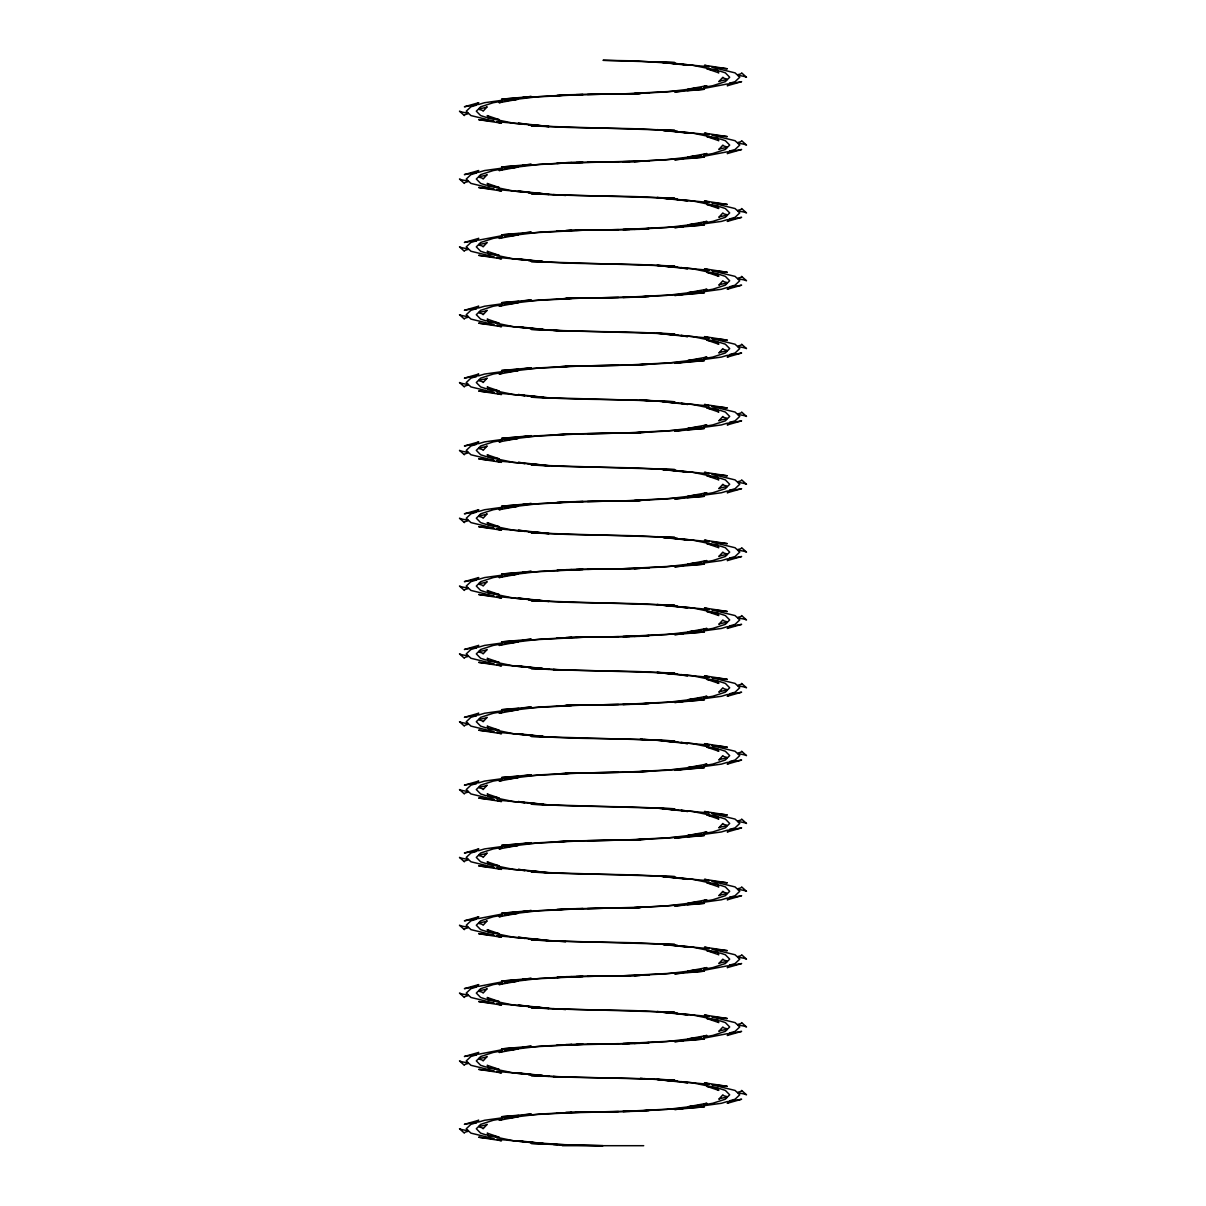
<?xml version="1.0" encoding="UTF-8"?>
<svg xmlns="http://www.w3.org/2000/svg" width="1206" height="1206" viewBox="0 0 1206 1206"><rect width="100%" height="100%" fill="white"/><g stroke="black" fill="none" stroke-linecap="round" stroke-linejoin="round"><path stroke-width="1.5" d="M570.694 1044.592L571.93 1044.532L539.655 1046.22L504.605 1050.456A23.472 2.065 -4 0 0 518.158 1048.934L499.118 1052.446A20.819 1.869 -3.9 0 0 502.103 1050.893L493.284 1052.431L480.636 1056.531L478.752 1058.446A20.773 2.879 -1.2 0 0 487.164 1056.531L483.109 1060.918A23.411 3.256 -0.9 0 0 478.194 1059.019L476.325 1060.918L480.636 1065.305L486.169 1067.099A23.14 2.804 2.8 0 0 487.209 1065.32L499.194 1069.405A23.713 2.834 3 0 0 487.797 1067.627L513.424 1072.903L524.912 1074.079A27.029 1.432 3.9 0 0 518.233 1072.918L543.062 1075.601A24.12 1.221 4 0 0 528.168 1074.425C577.885 1079.928 628.115 1075.797 677.832 1081.3A24.12 1.221 4 0 1 662.938 1080.124L687.767 1082.807A27.029 1.432 3.9 0 1 681.089 1081.646L692.576 1082.822L718.203 1088.098A23.713 2.834 3 0 1 706.806 1086.32L718.791 1090.405A23.14 2.804 2.8 0 1 719.831 1088.626L725.364 1090.42L729.675 1094.807L727.806 1096.706A23.411 3.256 -0.9 0 1 722.891 1094.807L718.836 1099.194A20.773 2.879 -1.2 0 1 727.248 1097.279L725.364 1099.194L712.716 1103.294L703.897 1104.832A20.819 1.869 -3.9 0 1 706.882 1103.279L687.842 1106.791A23.472 2.065 -4 0 1 701.395 1105.269L666.345 1109.505L634.07 1111.193L649.16 1110.455L635.788 1111.193L556.84 1113.108L559.237 1113.002M570.694 1112.429L571.93 1112.369L539.655 1114.058L504.605 1118.294A23.472 2.065 -4 0 0 518.158 1116.771L499.118 1120.284A20.819 1.869 -3.9 0 0 502.103 1118.731L493.284 1120.268L480.636 1124.369L478.752 1126.283A20.773 2.879 -1.2 0 0 487.164 1124.369L483.109 1128.756A23.411 3.256 -0.9 0 0 478.194 1126.856L476.325 1128.756L480.636 1133.143L486.169 1134.936A23.14 2.804 2.8 0 0 487.209 1133.158L499.194 1137.243A23.713 2.834 3 0 0 487.797 1135.464L513.424 1140.74L524.912 1141.916A27.029 1.432 3.9 0 0 518.233 1140.755L543.062 1143.439A24.12 1.221 4 0 0 528.168 1142.263L570.212 1145.127L603 1145.7L553.177 1144.373L557.745 1144.675M568.147 909.053L571.93 908.857L539.655 910.545L504.605 914.781A23.472 2.065 -4 0 0 518.158 913.259L499.118 916.771A20.819 1.869 -3.9 0 0 502.103 915.218L493.284 916.756L480.636 920.856L478.752 922.771A20.773 2.879 -1.2 0 0 487.164 920.856L483.109 925.243A23.411 3.256 -0.9 0 0 478.194 923.344L476.325 925.243L480.636 929.63L486.169 931.424A23.14 2.804 2.8 0 0 487.209 929.645L499.194 933.73A23.713 2.834 3 0 0 487.797 931.952L513.424 937.228L524.912 938.404A27.029 1.432 3.9 0 0 518.233 937.243L543.062 939.926A24.12 1.221 4 0 0 528.168 938.75C577.885 944.253 628.115 940.122 677.832 945.625A24.12 1.221 4 0 1 662.938 944.449L687.767 947.132A27.029 1.432 3.9 0 1 681.089 945.971L692.576 947.147L718.203 952.423A23.713 2.834 3 0 1 706.806 950.645L718.791 954.73A23.14 2.804 2.8 0 1 719.831 952.951L725.364 954.745L729.675 959.132L727.806 961.031A23.411 3.256 -0.9 0 1 722.891 959.132L718.836 963.519A20.773 2.879 -1.2 0 1 727.248 961.604L725.364 963.519L712.716 967.619L703.897 969.157A20.819 1.869 -3.9 0 1 706.882 967.604L687.842 971.116A23.472 2.065 -4 0 1 701.395 969.594L666.345 973.83L634.07 975.518L649.16 974.78L635.788 975.518L570.212 976.694L556.84 977.433L571.93 976.694L539.655 978.383L504.605 982.619A23.472 2.065 -4 0 0 518.158 981.096L499.118 984.609A20.819 1.869 -3.9 0 0 502.103 983.056L493.284 984.593L480.636 988.694L478.752 990.608A20.773 2.879 -1.2 0 0 487.164 988.694L483.109 993.081A23.411 3.256 -0.9 0 0 478.194 991.181L476.325 993.081L480.636 997.468L486.169 999.261A23.14 2.804 2.8 0 0 487.209 997.483L499.194 1001.568A23.713 2.834 3 0 0 487.797 999.789L513.424 1005.065L524.912 1006.241A27.029 1.432 3.9 0 0 518.233 1005.08L543.062 1007.764A24.12 1.221 4 0 0 528.168 1006.588C577.885 1012.09 628.115 1007.96 677.832 1013.462A24.12 1.221 4 0 1 662.938 1012.286L687.767 1014.97A27.029 1.432 3.9 0 1 681.089 1013.809L692.576 1014.985L718.203 1020.261A23.713 2.834 3 0 1 706.806 1018.482L718.791 1022.567A23.14 2.804 2.8 0 1 719.831 1020.789L725.364 1022.582L729.675 1026.969L727.806 1028.869A23.411 3.256 -0.9 0 1 722.891 1026.969L718.836 1031.356A20.773 2.879 -1.2 0 1 727.248 1029.442L725.364 1031.356L712.716 1035.457L703.897 1036.994A20.819 1.869 -3.9 0 1 706.882 1035.441L687.842 1038.954A23.472 2.065 -4 0 1 701.395 1037.431L666.345 1041.667L634.07 1043.356L649.16 1042.617L635.788 1043.356L556.84 1045.27L559.237 1045.165M568.147 1044.728L561.74 1045.059M566.865 162.916L556.84 163.383L649.16 160.73L639.135 161.197M566.865 909.128L556.84 909.595L649.16 906.942L639.135 907.409M564.287 1112.761L561.74 1112.897M587.503 94.475L618.497 93.962M567.619 162.629L583.101 162.388L576.212 162.478M587.503 162.313L618.497 161.8M638.381 161.483L622.899 161.725L629.788 161.634M587.503 230.15L618.497 229.637M587.503 297.988L618.497 297.475M587.503 365.825L618.497 365.312M587.503 433.663L618.497 433.15M587.503 501.5L618.497 500.987M587.503 569.338L618.497 568.825M587.503 637.175L618.497 636.662M587.503 705.013L618.497 704.5M587.503 772.85L618.497 772.337M587.503 840.688L618.497 840.175M587.503 908.525L618.497 908.012M638.381 907.696L622.899 907.937L629.788 907.847M587.503 976.363L618.497 975.85M587.503 1044.2L618.497 1043.687M587.503 1112.038L618.497 1111.525M565.885 94.792L640.115 93.646M565.885 162.629L640.115 161.483M565.885 230.467L640.115 229.321M565.885 298.304L640.115 297.158M565.885 366.142L640.115 364.996M565.885 433.979L640.115 432.833M565.885 501.817L640.115 500.671M565.885 569.654L640.115 568.508M565.885 637.492L640.115 636.346M565.885 705.329L640.115 704.183M565.885 773.167L640.115 772.021M565.885 841.004L640.115 839.858M565.885 908.842L640.115 907.696M565.885 976.679L640.115 975.533M565.885 1044.517L640.115 1043.371M565.885 1112.354L640.115 1111.208M576.212 94.641L583.101 94.55L522.228 97.671A37.989 1.628 -3.3 0 1 531.303 96.48L501.575 99.178A34.386 1.538 -3.2 0 1 518.716 98.003L484.586 102.706L478.601 104.485A36.572 3.663 -2.5 0 1 478.752 102.691L464.4 106.776A35.924 3.648 -2.3 0 1 476.913 104.997L470.928 106.791L466.27 111.178L468.305 113.093A28.869 3.362 0.8 0 1 459.486 111.178L464.355 115.565A32.08 3.708 1 0 1 468.893 113.65L470.928 115.565L494.053 121.188A31.778 2.382 3.2 0 1 478.692 119.65L501.5 123.163A39.451 2.879 3.4 0 1 496.721 121.625L549.077 126.6L531.228 125.861L674.772 130.414L656.923 129.675L709.279 134.65A39.451 2.879 3.4 0 0 704.5 133.112L727.308 136.625A31.778 2.382 3.2 0 0 711.947 135.087L735.072 140.71L737.107 142.625A32.08 3.708 1 0 0 741.645 140.71L746.514 145.097A28.869 3.362 0.8 0 0 737.695 143.182L739.73 145.097L735.072 149.484L729.087 151.278A35.924 3.648 -2.3 0 0 741.6 149.499L727.248 153.584A36.572 3.663 -2.5 0 0 727.399 151.79L699.676 157.082L687.284 158.272A34.386 1.538 -3.2 0 0 704.425 157.097L674.697 159.795A37.989 1.628 -3.3 0 0 683.772 158.604L634.07 161.468L666.345 159.78L701.395 155.544A23.472 2.065 -4 0 0 687.842 157.066L706.882 153.554A20.819 1.869 -3.9 0 0 703.897 155.107L712.716 153.569L725.364 149.469L727.248 147.554A20.773 2.879 -1.2 0 0 718.836 149.469L722.891 145.082A23.411 3.256 -0.9 0 0 727.806 146.981L729.675 145.082L725.364 140.695L719.831 138.901A23.14 2.804 2.8 0 0 718.791 140.68L706.806 136.595A23.713 2.834 3 0 0 718.203 138.373L692.576 133.097L681.089 131.921A27.029 1.432 3.9 0 0 687.767 133.082L662.938 130.399A24.12 1.221 4 0 0 677.832 131.575C628.115 126.072 577.885 130.203 528.168 124.7A24.12 1.221 4 0 1 543.062 125.876L518.233 123.193A27.029 1.432 3.9 0 1 524.912 124.354L513.424 123.178L487.797 117.902A23.713 2.834 3 0 1 499.194 119.68L487.209 115.595A23.14 2.804 2.8 0 1 486.169 117.374L480.636 115.58L476.325 111.193L478.194 109.294A23.411 3.256 -0.9 0 1 483.109 111.193L487.164 106.806A20.773 2.879 -1.2 0 1 478.752 108.721L480.636 106.806L493.284 102.706L502.103 101.168A20.819 1.869 -3.9 0 1 499.118 102.721L518.158 99.209A23.472 2.065 -4 0 1 504.605 100.731L539.655 96.495L571.93 94.807L556.84 95.545L570.212 94.807L635.788 93.631L649.16 92.892L634.07 93.631L666.345 91.942L701.395 87.706A23.472 2.065 -4 0 0 687.842 89.229L706.882 85.716A20.819 1.869 -3.9 0 0 703.897 87.269L712.716 85.732L725.364 81.631L727.248 79.717A20.773 2.879 -1.2 0 0 718.836 81.631L722.891 77.244A23.411 3.256 -0.9 0 0 727.806 79.144L729.675 77.244L725.364 72.857L719.831 71.064A23.14 2.804 2.8 0 0 718.791 72.842L706.806 68.757A23.713 2.834 3 0 0 718.203 70.536L692.576 65.26L681.089 64.084A27.029 1.432 3.9 0 0 687.767 65.245L662.938 62.561A24.12 1.221 4 0 0 677.832 63.737L635.788 60.873L603 60.3L674.772 62.576L656.923 61.838L709.279 66.812A39.451 2.879 3.4 0 0 704.5 65.275L727.308 68.787A31.778 2.382 3.2 0 0 711.947 67.25L735.072 72.873L737.107 74.787A32.08 3.708 1 0 0 741.645 72.873L746.514 77.259A28.869 3.362 0.8 0 0 737.695 75.345L739.73 77.259L735.072 81.646L729.087 83.44A35.924 3.648 -2.3 0 0 741.6 81.661L727.248 85.747A36.572 3.663 -2.5 0 0 727.399 83.953L699.676 89.244L687.284 90.435A34.386 1.538 -3.2 0 0 704.425 89.259L674.697 91.958A37.989 1.628 -3.3 0 0 683.772 90.767L622.899 93.887L629.788 93.797M576.212 230.316L583.101 230.225L522.228 233.346A37.989 1.628 -3.3 0 1 531.303 232.155L501.575 234.853A34.386 1.538 -3.2 0 1 518.716 233.678L506.324 234.869L478.601 240.16A36.572 3.663 -2.5 0 1 478.752 238.366L464.4 242.451A35.924 3.648 -2.3 0 1 476.913 240.672L470.928 242.466L466.27 246.853L468.305 248.768A28.869 3.362 0.8 0 1 459.486 246.853L464.355 251.24A32.08 3.708 1 0 1 468.893 249.325L470.928 251.24L494.053 256.863A31.778 2.382 3.2 0 1 478.692 255.325L501.5 258.838A39.451 2.879 3.4 0 1 496.721 257.3L549.077 262.275L531.228 261.536L674.772 266.089L656.923 265.35L709.279 270.325A39.451 2.879 3.4 0 0 704.5 268.787L727.308 272.3A31.778 2.382 3.2 0 0 711.947 270.762L735.072 276.385L737.107 278.3A32.08 3.708 1 0 0 741.645 276.385L746.514 280.772A28.869 3.362 0.8 0 0 737.695 278.857L739.73 280.772L735.072 285.159L729.087 286.953A35.924 3.648 -2.3 0 0 741.6 285.174L727.248 289.259A36.572 3.663 -2.5 0 0 727.399 287.465L721.414 289.259L687.284 293.947A34.386 1.538 -3.2 0 0 704.425 292.772L674.697 295.47A37.989 1.628 -3.3 0 0 683.772 294.279L622.899 297.4L629.788 297.309M629.788 229.472L622.899 229.562L683.772 226.442A37.989 1.628 -3.3 0 1 674.697 227.633L704.425 224.934A34.386 1.538 -3.2 0 1 687.284 226.11L721.414 221.407L727.399 219.628A36.572 3.663 -2.5 0 1 727.248 221.422L741.6 217.336A35.924 3.648 -2.3 0 1 729.087 219.115L735.072 217.321L739.73 212.934L737.695 211.02A28.869 3.362 0.8 0 1 746.514 212.934L741.645 208.548A32.08 3.708 1 0 1 737.107 210.462L735.072 208.548L711.947 202.925A31.778 2.382 3.2 0 1 727.308 204.462L704.5 200.95A39.451 2.879 3.4 0 1 709.279 202.487L656.923 197.513L674.772 198.251L553.177 194.648L562.162 195.191M576.212 298.153L583.101 298.063L522.228 301.183A37.989 1.628 -3.3 0 1 531.303 299.993L501.575 302.691A34.386 1.538 -3.2 0 1 518.716 301.515L484.586 306.218L478.601 307.997A36.572 3.663 -2.5 0 1 478.752 306.203L464.4 310.289A35.924 3.648 -2.3 0 1 476.913 308.51L470.928 310.304L466.27 314.691L468.305 316.605A28.869 3.362 0.8 0 1 459.486 314.691L464.355 319.077A32.08 3.708 1 0 1 468.893 317.163L470.928 319.077L494.053 324.7A31.778 2.382 3.2 0 1 478.692 323.163L501.5 326.675A39.451 2.879 3.4 0 1 496.721 325.138L549.077 330.112L531.228 329.374L565.855 331.062L563.353 330.941M576.212 365.991L583.101 365.9L522.228 369.021A37.989 1.628 -3.3 0 1 531.303 367.83L501.575 370.528A34.386 1.538 -3.2 0 1 518.716 369.353L484.586 374.056L478.601 375.835A36.572 3.663 -2.5 0 1 478.752 374.041L464.4 378.126A35.924 3.648 -2.3 0 1 476.913 376.347L470.928 378.141L466.27 382.528L468.305 384.443A28.869 3.362 0.8 0 1 459.486 382.528L464.355 386.915A32.08 3.708 1 0 1 468.893 385L470.928 386.915L494.053 392.538A31.778 2.382 3.2 0 1 478.692 391L501.5 394.513A39.451 2.879 3.4 0 1 496.721 392.975L549.077 397.95L531.228 397.211L652.823 400.814L643.838 400.271M629.788 365.147L622.899 365.237L683.772 362.117A37.989 1.628 -3.3 0 1 674.697 363.308L704.425 360.609A34.386 1.538 -3.2 0 1 687.284 361.785L721.414 357.082L727.399 355.303A36.572 3.663 -2.5 0 1 727.248 357.097L741.6 353.011A35.924 3.648 -2.3 0 1 729.087 354.79L735.072 352.996L739.73 348.609L737.695 346.695A28.869 3.362 0.8 0 1 746.514 348.609L741.645 344.223A32.08 3.708 1 0 1 737.107 346.137L735.072 344.223L711.947 338.6A31.778 2.382 3.2 0 1 727.308 340.137L704.5 336.625A39.451 2.879 3.4 0 1 709.279 338.162L656.923 333.188L674.772 333.926L553.177 330.323L562.162 330.866M576.212 433.828L583.101 433.738L522.228 436.858A37.989 1.628 -3.3 0 1 531.303 435.668L501.575 438.366A34.386 1.538 -3.2 0 1 518.716 437.19L484.586 441.893L478.601 443.672A36.572 3.663 -2.5 0 1 478.752 441.878L464.4 445.964A35.924 3.648 -2.3 0 1 476.913 444.185L470.928 445.979L466.27 450.366L468.305 452.28A28.869 3.362 0.8 0 1 459.486 450.366L464.355 454.752A32.08 3.708 1 0 1 468.893 452.838L470.928 454.752L494.053 460.375A31.778 2.382 3.2 0 1 478.692 458.838L501.5 462.35A39.451 2.879 3.4 0 1 496.721 460.813L549.077 465.787L531.228 465.049L674.772 469.601L656.923 468.863L709.279 473.837A39.451 2.879 3.4 0 0 704.5 472.3L727.308 475.812A31.778 2.382 3.2 0 0 711.947 474.275L735.072 479.898L737.107 481.812A32.08 3.708 1 0 0 741.645 479.898L746.514 484.284A28.869 3.362 0.8 0 0 737.695 482.37L739.73 484.284L735.072 488.671L729.087 490.465A35.924 3.648 -2.3 0 0 741.6 488.686L727.248 492.772A36.572 3.663 -2.5 0 0 727.399 490.978L721.414 492.757L687.284 497.46A34.386 1.538 -3.2 0 0 704.425 496.284L674.697 498.983A37.989 1.628 -3.3 0 0 683.772 497.792L622.899 500.912L629.788 500.822M629.788 432.984L622.899 433.075L683.772 429.954A37.989 1.628 -3.3 0 1 674.697 431.145L704.425 428.447A34.386 1.538 -3.2 0 1 687.284 429.622L721.414 424.919L727.399 423.14A36.572 3.663 -2.5 0 1 727.248 424.934L741.6 420.849A35.924 3.648 -2.3 0 1 729.087 422.628L735.072 420.834L739.73 416.447L737.695 414.532A28.869 3.362 0.8 0 1 746.514 416.447L741.645 412.06A32.08 3.708 1 0 1 737.107 413.975L735.072 412.06L711.947 406.437A31.778 2.382 3.2 0 1 727.308 407.975L704.5 404.462A39.451 2.879 3.4 0 1 709.279 406L656.923 401.025L674.772 401.764L640.145 400.075L642.647 400.196M576.212 501.666L583.101 501.575L522.228 504.696A37.989 1.628 -3.3 0 1 531.303 503.505L501.575 506.203A34.386 1.538 -3.2 0 1 518.716 505.028L484.586 509.731L478.601 511.51A36.572 3.663 -2.5 0 1 478.752 509.716L464.4 513.801A35.924 3.648 -2.3 0 1 476.913 512.022L470.928 513.816L466.27 518.203L468.305 520.118A28.869 3.362 0.8 0 1 459.486 518.203L464.355 522.59A32.08 3.708 1 0 1 468.893 520.675L470.928 522.59L494.053 528.213A31.778 2.382 3.2 0 1 478.692 526.675L501.5 530.188A39.451 2.879 3.4 0 1 496.721 528.65L549.077 533.625L531.228 532.886L674.772 537.439L656.923 536.7L709.279 541.675A39.451 2.879 3.4 0 0 704.5 540.137L727.308 543.65A31.778 2.382 3.2 0 0 711.947 542.112L735.072 547.735L737.107 549.65A32.08 3.708 1 0 0 741.645 547.735L746.514 552.122A28.869 3.362 0.8 0 0 737.695 550.207L739.73 552.122L735.072 556.509L729.087 558.303A35.924 3.648 -2.3 0 0 741.6 556.524L727.248 560.609A36.572 3.663 -2.5 0 0 727.399 558.815L721.414 560.594L687.284 565.297A34.386 1.538 -3.2 0 0 704.425 564.122L674.697 566.82A37.989 1.628 -3.3 0 0 683.772 565.629L622.899 568.75L629.788 568.659M576.212 569.503L583.101 569.413L522.228 572.533A37.989 1.628 -3.3 0 1 531.303 571.342L501.575 574.041A34.386 1.538 -3.2 0 1 518.716 572.865L484.586 577.568L478.601 579.347A36.572 3.663 -2.5 0 1 478.752 577.553L464.4 581.639A35.924 3.648 -2.3 0 1 476.913 579.86L470.928 581.654L466.27 586.041L468.305 587.955A28.869 3.362 0.8 0 1 459.486 586.041L464.355 590.427A32.08 3.708 1 0 1 468.893 588.513L470.928 590.427L494.053 596.05A31.778 2.382 3.2 0 1 478.692 594.513L501.5 598.025A39.451 2.879 3.4 0 1 496.721 596.488L549.077 601.462L531.228 600.724L674.772 605.276L656.923 604.538L709.279 609.512A39.451 2.879 3.4 0 0 704.5 607.975L727.308 611.487A31.778 2.382 3.2 0 0 711.947 609.95L735.072 615.573L737.107 617.487A32.08 3.708 1 0 0 741.645 615.573L746.514 619.959A28.869 3.362 0.8 0 0 737.695 618.045L739.73 619.959L735.072 624.346L729.087 626.14A35.924 3.648 -2.3 0 0 741.6 624.361L727.248 628.447A36.572 3.663 -2.5 0 0 727.399 626.653L721.414 628.447L687.284 633.135A34.386 1.538 -3.2 0 0 704.425 631.959L674.697 634.658A37.989 1.628 -3.3 0 0 683.772 633.467L622.899 636.587L629.788 636.497M576.212 637.341L583.101 637.25L522.228 640.371A37.989 1.628 -3.3 0 1 531.303 639.18L501.575 641.878A34.386 1.538 -3.2 0 1 518.716 640.703L484.586 645.406L478.601 647.185A36.572 3.663 -2.5 0 1 478.752 645.391L464.4 649.476A35.924 3.648 -2.3 0 1 476.913 647.697L470.928 649.491L466.27 653.878L468.305 655.793A28.869 3.362 0.8 0 1 459.486 653.878L464.355 658.265A32.08 3.708 1 0 1 468.893 656.35L470.928 658.265L494.053 663.888A31.778 2.382 3.2 0 1 478.692 662.35L501.5 665.863A39.451 2.879 3.4 0 1 496.721 664.325L549.077 669.3L531.228 668.561L565.855 670.25L563.353 670.129M576.212 705.178L583.101 705.088L522.228 708.208A37.989 1.628 -3.3 0 1 531.303 707.018L501.575 709.716A34.386 1.538 -3.2 0 1 518.716 708.54L484.586 713.243L478.601 715.022A36.572 3.663 -2.5 0 1 478.752 713.228L464.4 717.314A35.924 3.648 -2.3 0 1 476.913 715.535L470.928 717.329L466.27 721.716L468.305 723.63A28.869 3.362 0.8 0 1 459.486 721.716L464.355 726.102A32.08 3.708 1 0 1 468.893 724.188L470.928 726.102L494.053 731.725A31.778 2.382 3.2 0 1 478.692 730.188L501.5 733.7A39.451 2.879 3.4 0 1 496.721 732.163L549.077 737.137L531.228 736.399L652.823 740.002L643.838 739.459M629.788 704.334L622.899 704.425L683.772 701.304A37.989 1.628 -3.3 0 1 674.697 702.495L704.425 699.797A34.386 1.538 -3.2 0 1 687.284 700.972L721.414 696.284L727.399 694.49A36.572 3.663 -2.5 0 1 727.248 696.284L741.6 692.199A35.924 3.648 -2.3 0 1 729.087 693.978L735.072 692.184L739.73 687.797L737.695 685.882A28.869 3.362 0.8 0 1 746.514 687.797L741.645 683.41A32.08 3.708 1 0 1 737.107 685.325L735.072 683.41L711.947 677.787A31.778 2.382 3.2 0 1 727.308 679.325L704.5 675.812A39.451 2.879 3.4 0 1 709.279 677.35L656.923 672.375L674.772 673.114L553.177 669.511L562.162 670.054M576.212 773.016L583.101 772.925L522.228 776.046A37.989 1.628 -3.3 0 1 531.303 774.855L501.575 777.553A34.386 1.538 -3.2 0 1 518.716 776.378L484.586 781.081L478.601 782.86A36.572 3.663 -2.5 0 1 478.752 781.066L464.4 785.151A35.924 3.648 -2.3 0 1 476.913 783.372L470.928 785.166L466.27 789.553L468.305 791.468A28.869 3.362 0.8 0 1 459.486 789.553L464.355 793.94A32.08 3.708 1 0 1 468.893 792.025L470.928 793.94L494.053 799.563A31.778 2.382 3.2 0 1 478.692 798.025L501.5 801.538A39.451 2.879 3.4 0 1 496.721 800L549.077 804.975L531.228 804.236L674.772 808.789L656.923 808.05L709.279 813.025A39.451 2.879 3.4 0 0 704.5 811.487L727.308 815A31.778 2.382 3.2 0 0 711.947 813.462L735.072 819.085L737.107 821A32.08 3.708 1 0 0 741.645 819.085L746.514 823.472A28.869 3.362 0.8 0 0 737.695 821.557L739.73 823.472L735.072 827.859L729.087 829.653A35.924 3.648 -2.3 0 0 741.6 827.874L727.248 831.959A36.572 3.663 -2.5 0 0 727.399 830.165L721.414 831.959L687.284 836.647A34.386 1.538 -3.2 0 0 704.425 835.472L674.697 838.17A37.989 1.628 -3.3 0 0 683.772 836.979L622.899 840.1L629.788 840.009M629.788 772.172L622.899 772.262L683.772 769.142A37.989 1.628 -3.3 0 1 674.697 770.332L704.425 767.634A34.386 1.538 -3.2 0 1 687.284 768.81L721.414 764.122L727.399 762.328A36.572 3.663 -2.5 0 1 727.248 764.122L741.6 760.036A35.924 3.648 -2.3 0 1 729.087 761.815L735.072 760.021L739.73 755.634L737.695 753.72A28.869 3.362 0.8 0 1 746.514 755.634L741.645 751.248A32.08 3.708 1 0 1 737.107 753.162L735.072 751.248L711.947 745.625A31.778 2.382 3.2 0 1 727.308 747.162L704.5 743.65A39.451 2.879 3.4 0 1 709.279 745.187L656.923 740.213L674.772 740.951L640.145 739.263L642.647 739.384M576.212 840.853L583.101 840.763L522.228 843.883A37.989 1.628 -3.3 0 1 531.303 842.692L501.575 845.391A34.386 1.538 -3.2 0 1 518.716 844.215L484.586 848.918L478.601 850.697A36.572 3.663 -2.5 0 1 478.752 848.903L464.4 852.989A35.924 3.648 -2.3 0 1 476.913 851.21L470.928 853.004L466.27 857.391L468.305 859.305A28.869 3.362 0.8 0 1 459.486 857.391L464.355 861.777A32.08 3.708 1 0 1 468.893 859.863L470.928 861.777L494.053 867.4A31.778 2.382 3.2 0 1 478.692 865.863L501.5 869.375A39.451 2.879 3.4 0 1 496.721 867.838L549.077 872.812L531.228 872.074L674.772 876.626L656.923 875.888L709.279 880.862A39.451 2.879 3.4 0 0 704.5 879.325L727.308 882.837A31.778 2.382 3.2 0 0 711.947 881.3L735.072 886.923L737.107 888.837A32.08 3.708 1 0 0 741.645 886.923L746.514 891.309A28.869 3.362 0.8 0 0 737.695 889.395L739.73 891.309L735.072 895.696L729.087 897.49A35.924 3.648 -2.3 0 0 741.6 895.711L727.248 899.797A36.572 3.663 -2.5 0 0 727.399 898.003L721.414 899.782L687.284 904.485A34.386 1.538 -3.2 0 0 704.425 903.309L674.697 906.008A37.989 1.628 -3.3 0 0 683.772 904.817L634.07 907.681L666.345 905.992L701.395 901.756A23.472 2.065 -4 0 0 687.842 903.279L706.882 899.766A20.819 1.869 -3.9 0 0 703.897 901.319L712.716 899.782L725.364 895.681L727.248 893.767A20.773 2.879 -1.2 0 0 718.836 895.681L722.891 891.294A23.411 3.256 -0.9 0 0 727.806 893.194L729.675 891.294L725.364 886.907L719.831 885.114A23.14 2.804 2.8 0 0 718.791 886.892L706.806 882.807A23.713 2.834 3 0 0 718.203 884.586L692.576 879.31L681.089 878.134A27.029 1.432 3.9 0 0 687.767 879.295L662.938 876.611A24.12 1.221 4 0 0 677.832 877.787C628.115 872.285 577.885 876.415 528.168 870.913A24.12 1.221 4 0 1 543.062 872.089L518.233 869.405A27.029 1.432 3.9 0 1 524.912 870.566L513.424 869.39L487.797 864.114A23.713 2.834 3 0 1 499.194 865.893L487.209 861.808A23.14 2.804 2.8 0 1 486.169 863.586L480.636 861.793L476.325 857.406L478.194 855.506A23.411 3.256 -0.9 0 1 483.109 857.406L487.164 853.019A20.773 2.879 -1.2 0 1 478.752 854.933L480.636 853.019L493.284 848.918L502.103 847.381A20.819 1.869 -3.9 0 1 499.118 848.934L518.158 845.421A23.472 2.065 -4 0 1 504.605 846.944L539.655 842.708L571.93 841.019L556.84 841.758L570.212 841.019L635.788 839.843L649.16 839.105L634.07 839.843L666.345 838.155L701.395 833.919A23.472 2.065 -4 0 0 687.842 835.441L706.882 831.929A20.819 1.869 -3.9 0 0 703.897 833.482L712.716 831.944L725.364 827.844L727.248 825.929A20.773 2.879 -1.2 0 0 718.836 827.844L722.891 823.457A23.411 3.256 -0.9 0 0 727.806 825.356L729.675 823.457L725.364 819.07L719.831 817.276A23.14 2.804 2.8 0 0 718.791 819.055L706.806 814.97A23.713 2.834 3 0 0 718.203 816.748L692.576 811.472L681.089 810.296A27.029 1.432 3.9 0 0 687.767 811.457L662.938 808.774A24.12 1.221 4 0 0 677.832 809.95C628.115 804.447 577.885 808.578 528.168 803.075A24.12 1.221 4 0 1 543.062 804.251L518.233 801.568A27.029 1.432 3.9 0 1 524.912 802.729L513.424 801.553L487.797 796.277A23.713 2.834 3 0 1 499.194 798.055L487.209 793.97A23.14 2.804 2.8 0 1 486.169 795.749L480.636 793.955L476.325 789.568L478.194 787.669A23.411 3.256 -0.9 0 1 483.109 789.568L487.164 785.181A20.773 2.879 -1.2 0 1 478.752 787.096L480.636 785.181L493.284 781.081L502.103 779.543A20.819 1.869 -3.9 0 1 499.118 781.096L518.158 777.584A23.472 2.065 -4 0 1 504.605 779.106L539.655 774.87L571.93 773.182L556.84 773.92L570.212 773.182L635.788 772.006L649.16 771.267L634.07 772.006L666.345 770.317L701.395 766.081A23.472 2.065 -4 0 0 687.842 767.604L706.882 764.091A20.819 1.869 -3.9 0 0 703.897 765.644L712.716 764.107L725.364 760.006L727.248 758.092A20.773 2.879 -1.2 0 0 718.836 760.006L722.891 755.619A23.411 3.256 -0.9 0 0 727.806 757.519L729.675 755.619L725.364 751.232L719.831 749.439A23.14 2.804 2.8 0 0 718.791 751.217L706.806 747.132A23.713 2.834 3 0 0 718.203 748.911L692.576 743.635L681.089 742.459A27.029 1.432 3.9 0 0 687.767 743.62L662.938 740.936A24.12 1.221 4 0 0 677.832 742.112C628.115 736.61 577.885 740.74 528.168 735.238A24.12 1.221 4 0 1 543.062 736.414L518.233 733.73A27.029 1.432 3.9 0 1 524.912 734.891L513.424 733.715L487.797 728.439A23.713 2.834 3 0 1 499.194 730.218L487.209 726.133A23.14 2.804 2.8 0 1 486.169 727.911L480.636 726.118L476.325 721.731L478.194 719.831A23.411 3.256 -0.9 0 1 483.109 721.731L487.164 717.344A20.773 2.879 -1.2 0 1 478.752 719.258L480.636 717.344L493.284 713.243L502.103 711.706A20.819 1.869 -3.9 0 1 499.118 713.259L518.158 709.746A23.472 2.065 -4 0 1 504.605 711.269L539.655 707.033L571.93 705.344L556.84 706.083L570.212 705.344L635.788 704.168L649.16 703.43L634.07 704.168L666.345 702.48L701.395 698.244A23.472 2.065 -4 0 0 687.842 699.766L706.882 696.254A20.819 1.869 -3.9 0 0 703.897 697.807L712.716 696.269L725.364 692.169L727.248 690.254A20.773 2.879 -1.2 0 0 718.836 692.169L722.891 687.782A23.411 3.256 -0.9 0 0 727.806 689.681L729.675 687.782L725.364 683.395L719.831 681.601A23.14 2.804 2.8 0 0 718.791 683.38L706.806 679.295A23.713 2.834 3 0 0 718.203 681.073L692.576 675.797L681.089 674.621A27.029 1.432 3.9 0 0 687.767 675.782L662.938 673.099A24.12 1.221 4 0 0 677.832 674.275C628.115 668.772 577.885 672.903 528.168 667.4A24.12 1.221 4 0 1 543.062 668.576L518.233 665.893A27.029 1.432 3.9 0 1 524.912 667.054L513.424 665.878L487.797 660.602A23.713 2.834 3 0 1 499.194 662.38L487.209 658.295A23.14 2.804 2.8 0 1 486.169 660.074L480.636 658.28L476.325 653.893L478.194 651.994A23.411 3.256 -0.9 0 1 483.109 653.893L487.164 649.506A20.773 2.879 -1.2 0 1 478.752 651.421L480.636 649.506L493.284 645.406L502.103 643.868A20.819 1.869 -3.9 0 1 499.118 645.421L518.158 641.909A23.472 2.065 -4 0 1 504.605 643.431L539.655 639.195L571.93 637.507L556.84 638.245L570.212 637.507L635.788 636.331L649.16 635.592L634.07 636.331L666.345 634.642L701.395 630.406A23.472 2.065 -4 0 0 687.842 631.929L706.882 628.416A20.819 1.869 -3.9 0 0 703.897 629.969L712.716 628.432L725.364 624.331L727.248 622.417A20.773 2.879 -1.2 0 0 718.836 624.331L722.891 619.944A23.411 3.256 -0.9 0 0 727.806 621.844L729.675 619.944L725.364 615.557L719.831 613.764A23.14 2.804 2.8 0 0 718.791 615.542L706.806 611.457A23.713 2.834 3 0 0 718.203 613.236L692.576 607.96L681.089 606.784A27.029 1.432 3.9 0 0 687.767 607.945L662.938 605.261A24.12 1.221 4 0 0 677.832 606.437C628.115 600.935 577.885 605.065 528.168 599.563A24.12 1.221 4 0 1 543.062 600.739L518.233 598.055A27.029 1.432 3.9 0 1 524.912 599.216L513.424 598.04L487.797 592.764A23.713 2.834 3 0 1 499.194 594.543L487.209 590.458A23.14 2.804 2.8 0 1 486.169 592.236L480.636 590.443L476.325 586.056L478.194 584.156A23.411 3.256 -0.9 0 1 483.109 586.056L487.164 581.669A20.773 2.879 -1.2 0 1 478.752 583.583L480.636 581.669L493.284 577.568L502.103 576.031A20.819 1.869 -3.9 0 1 499.118 577.584L518.158 574.071A23.472 2.065 -4 0 1 504.605 575.594L539.655 571.358L571.93 569.669L556.84 570.408L570.212 569.669L635.788 568.493L649.16 567.755L634.07 568.493L666.345 566.805L701.395 562.569A23.472 2.065 -4 0 0 687.842 564.091L706.882 560.579A20.819 1.869 -3.9 0 0 703.897 562.132L712.716 560.594L725.364 556.494L727.248 554.579A20.773 2.879 -1.2 0 0 718.836 556.494L722.891 552.107A23.411 3.256 -0.9 0 0 727.806 554.006L729.675 552.107L725.364 547.72L719.831 545.926A23.14 2.804 2.8 0 0 718.791 547.705L706.806 543.62A23.713 2.834 3 0 0 718.203 545.398L692.576 540.122L681.089 538.946A27.029 1.432 3.9 0 0 687.767 540.107L662.938 537.424A24.12 1.221 4 0 0 677.832 538.6C628.115 533.097 577.885 537.228 528.168 531.725A24.12 1.221 4 0 1 543.062 532.901L518.233 530.218A27.029 1.432 3.9 0 1 524.912 531.379L513.424 530.203L487.797 524.927A23.713 2.834 3 0 1 499.194 526.705L487.209 522.62A23.14 2.804 2.8 0 1 486.169 524.399L480.636 522.605L476.325 518.218L478.194 516.319A23.411 3.256 -0.9 0 1 483.109 518.218L487.164 513.831A20.773 2.879 -1.2 0 1 478.752 515.746L480.636 513.831L493.284 509.731L502.103 508.193A20.819 1.869 -3.9 0 1 499.118 509.746L518.158 506.234A23.472 2.065 -4 0 1 504.605 507.756L539.655 503.52L571.93 501.832L556.84 502.57L570.212 501.832L635.788 500.656L649.16 499.917L634.07 500.656L666.345 498.967L701.395 494.731A23.472 2.065 -4 0 0 687.842 496.254L706.882 492.741A20.819 1.869 -3.9 0 0 703.897 494.294L712.716 492.757L725.364 488.656L727.248 486.742A20.773 2.879 -1.2 0 0 718.836 488.656L722.891 484.269A23.411 3.256 -0.9 0 0 727.806 486.169L729.675 484.269L725.364 479.882L719.831 478.089A23.14 2.804 2.8 0 0 718.791 479.867L706.806 475.782A23.713 2.834 3 0 0 718.203 477.561L692.576 472.285L681.089 471.109A27.029 1.432 3.9 0 0 687.767 472.27L662.938 469.586A24.12 1.221 4 0 0 677.832 470.762C628.115 465.26 577.885 469.39 528.168 463.888A24.12 1.221 4 0 1 543.062 465.064L518.233 462.38A27.029 1.432 3.9 0 1 524.912 463.541L513.424 462.365L487.797 457.089A23.713 2.834 3 0 1 499.194 458.868L487.209 454.783A23.14 2.804 2.8 0 1 486.169 456.561L480.636 454.768L476.325 450.381L478.194 448.481A23.411 3.256 -0.9 0 1 483.109 450.381L487.164 445.994A20.773 2.879 -1.2 0 1 478.752 447.908L480.636 445.994L493.284 441.893L502.103 440.356A20.819 1.869 -3.9 0 1 499.118 441.909L518.158 438.396A23.472 2.065 -4 0 1 504.605 439.919L539.655 435.683L571.93 433.994L556.84 434.733L570.212 433.994L635.788 432.818L649.16 432.08L634.07 432.818L666.345 431.13L701.395 426.894A23.472 2.065 -4 0 0 687.842 428.416L706.882 424.904A20.819 1.869 -3.9 0 0 703.897 426.457L712.716 424.919L725.364 420.819L727.248 418.904A20.773 2.879 -1.2 0 0 718.836 420.819L722.891 416.432A23.411 3.256 -0.9 0 0 727.806 418.331L729.675 416.432L725.364 412.045L719.831 410.251A23.14 2.804 2.8 0 0 718.791 412.03L706.806 407.945A23.713 2.834 3 0 0 718.203 409.723L692.576 404.447L681.089 403.271A27.029 1.432 3.9 0 0 687.767 404.432L662.938 401.749A24.12 1.221 4 0 0 677.832 402.925C628.115 397.422 577.885 401.553 528.168 396.05A24.12 1.221 4 0 1 543.062 397.226L518.233 394.543A27.029 1.432 3.9 0 1 524.912 395.704L513.424 394.528L487.797 389.252A23.713 2.834 3 0 1 499.194 391.03L487.209 386.945A23.14 2.804 2.8 0 1 486.169 388.724L480.636 386.93L476.325 382.543L478.194 380.644A23.411 3.256 -0.9 0 1 483.109 382.543L487.164 378.156A20.773 2.879 -1.2 0 1 478.752 380.071L480.636 378.156L493.284 374.056L502.103 372.518A20.819 1.869 -3.9 0 1 499.118 374.071L518.158 370.559A23.472 2.065 -4 0 1 504.605 372.081L539.655 367.845L571.93 366.157L556.84 366.895L570.212 366.157L635.788 364.981L649.16 364.242L634.07 364.981L666.345 363.292L701.395 359.056A23.472 2.065 -4 0 0 687.842 360.579L706.882 357.066A20.819 1.869 -3.9 0 0 703.897 358.619L712.716 357.082L725.364 352.981L727.248 351.067A20.773 2.879 -1.2 0 0 718.836 352.981L722.891 348.594A23.411 3.256 -0.9 0 0 727.806 350.494L729.675 348.594L725.364 344.207L719.831 342.414A23.14 2.804 2.8 0 0 718.791 344.192L706.806 340.107A23.713 2.834 3 0 0 718.203 341.886L692.576 336.61L681.089 335.434A27.029 1.432 3.9 0 0 687.767 336.595L662.938 333.911A24.12 1.221 4 0 0 677.832 335.087C628.115 329.585 577.885 333.715 528.168 328.213A24.12 1.221 4 0 1 543.062 329.389L518.233 326.705A27.029 1.432 3.9 0 1 524.912 327.866L513.424 326.69L487.797 321.414A23.713 2.834 3 0 1 499.194 323.193L487.209 319.108A23.14 2.804 2.8 0 1 486.169 320.886L480.636 319.093L476.325 314.706L478.194 312.806A23.411 3.256 -0.9 0 1 483.109 314.706L487.164 310.319A20.773 2.879 -1.2 0 1 478.752 312.233L480.636 310.319L493.284 306.218L502.103 304.681A20.819 1.869 -3.9 0 1 499.118 306.234L518.158 302.721A23.472 2.065 -4 0 1 504.605 304.244L539.655 300.008L571.93 298.319L556.84 299.058L570.212 298.319L635.788 297.143L649.16 296.405L634.07 297.143L666.345 295.455L701.395 291.219A23.472 2.065 -4 0 0 687.842 292.741L706.882 289.229A20.819 1.869 -3.9 0 0 703.897 290.782L712.716 289.244L725.364 285.144L727.248 283.229A20.773 2.879 -1.2 0 0 718.836 285.144L722.891 280.757A23.411 3.256 -0.9 0 0 727.806 282.656L729.675 280.757L725.364 276.37L719.831 274.576A23.14 2.804 2.8 0 0 718.791 276.355L706.806 272.27A23.713 2.834 3 0 0 718.203 274.048L692.576 268.772L681.089 267.596A27.029 1.432 3.9 0 0 687.767 268.757L662.938 266.074A24.12 1.221 4 0 0 677.832 267.25C628.115 261.747 577.885 265.878 528.168 260.375A24.12 1.221 4 0 1 543.062 261.551L518.233 258.868A27.029 1.432 3.9 0 1 524.912 260.029L513.424 258.853L487.797 253.577A23.713 2.834 3 0 1 499.194 255.355L487.209 251.27A23.14 2.804 2.8 0 1 486.169 253.049L480.636 251.255L476.325 246.868L478.194 244.969A23.411 3.256 -0.9 0 1 483.109 246.868L487.164 242.481A20.773 2.879 -1.2 0 1 478.752 244.396L480.636 242.481L493.284 238.381L502.103 236.843A20.819 1.869 -3.9 0 1 499.118 238.396L518.158 234.884A23.472 2.065 -4 0 1 504.605 236.406L539.655 232.17L571.93 230.482L556.84 231.22L570.212 230.482L635.788 229.306L649.16 228.567L634.07 229.306L666.345 227.617L701.395 223.381A23.472 2.065 -4 0 0 687.842 224.904L706.882 221.391A20.819 1.869 -3.9 0 0 703.897 222.944L712.716 221.407L725.364 217.306L727.248 215.392A20.773 2.879 -1.2 0 0 718.836 217.306L722.891 212.919A23.411 3.256 -0.9 0 0 727.806 214.819L729.675 212.919L725.364 208.532L719.831 206.739A23.14 2.804 2.8 0 0 718.791 208.517L706.806 204.432A23.713 2.834 3 0 0 718.203 206.211L692.576 200.935L681.089 199.759A27.029 1.432 3.9 0 0 687.767 200.92L662.938 198.236A24.12 1.221 4 0 0 677.832 199.412C628.115 193.91 577.885 198.04 528.168 192.538A24.12 1.221 4 0 1 543.062 193.714L518.233 191.03A27.029 1.432 3.9 0 1 524.912 192.191L513.424 191.015L487.797 185.739A23.713 2.834 3 0 1 499.194 187.518L487.209 183.433A23.14 2.804 2.8 0 1 486.169 185.211L480.636 183.418L476.325 179.031L478.194 177.131A23.411 3.256 -0.9 0 1 483.109 179.031L487.164 174.644A20.773 2.879 -1.2 0 1 478.752 176.558L480.636 174.644L493.284 170.543L502.103 169.006A20.819 1.869 -3.9 0 1 499.118 170.559L518.158 167.046A23.472 2.065 -4 0 1 504.605 168.569L539.655 164.333L571.93 162.644L522.228 165.508A37.989 1.628 -3.3 0 1 531.303 164.317L501.575 167.016A34.386 1.538 -3.2 0 1 518.716 165.84L484.586 170.543L478.601 172.322A36.572 3.663 -2.5 0 1 478.752 170.528L464.4 174.614A35.924 3.648 -2.3 0 1 476.913 172.835L470.928 174.629L466.27 179.016L468.305 180.93A28.869 3.362 0.8 0 1 459.486 179.016L464.355 183.402A32.08 3.708 1 0 1 468.893 181.488L470.928 183.402L494.053 189.025A31.778 2.382 3.2 0 1 478.692 187.488L501.5 191A39.451 2.879 3.4 0 1 496.721 189.463L549.077 194.437L531.228 193.699L565.855 195.387L563.353 195.266M576.212 908.691L583.101 908.6L522.228 911.721A37.989 1.628 -3.3 0 1 531.303 910.53L501.575 913.228A34.386 1.538 -3.2 0 1 518.716 912.053L506.324 913.243L478.601 918.535A36.572 3.663 -2.5 0 1 478.752 916.741L464.4 920.826A35.924 3.648 -2.3 0 1 476.913 919.047L470.928 920.841L466.27 925.228L468.305 927.143A28.869 3.362 0.8 0 1 459.486 925.228L464.355 929.615A32.08 3.708 1 0 1 468.893 927.7L470.928 929.615L494.053 935.238A31.778 2.382 3.2 0 1 478.692 933.7L501.5 937.213A39.451 2.879 3.4 0 1 496.721 935.675L549.077 940.65L531.228 939.911L565.855 941.6L559.87 941.283M576.212 976.528L583.101 976.438L522.228 979.558A37.989 1.628 -3.3 0 1 531.303 978.368L501.575 981.066A34.386 1.538 -3.2 0 1 518.716 979.89L506.324 981.081L478.601 986.372A36.572 3.663 -2.5 0 1 478.752 984.578L464.4 988.664A35.924 3.648 -2.3 0 1 476.913 986.885L470.928 988.679L466.27 993.066L468.305 994.98A28.869 3.362 0.8 0 1 459.486 993.066L464.355 997.452A32.08 3.708 1 0 1 468.893 995.538L470.928 997.452L494.053 1003.075A31.778 2.382 3.2 0 1 478.692 1001.538L501.5 1005.05A39.451 2.879 3.4 0 1 496.721 1003.513L549.077 1008.487L531.228 1007.749L565.855 1009.437L563.353 1009.316M629.788 975.684L622.899 975.775L683.772 972.654A37.989 1.628 -3.3 0 1 674.697 973.845L704.425 971.147A34.386 1.538 -3.2 0 1 687.284 972.322L699.676 971.132L727.399 965.84A36.572 3.663 -2.5 0 1 727.248 967.634L741.6 963.549A35.924 3.648 -2.3 0 1 729.087 965.328L735.072 963.534L739.73 959.147L737.695 957.232A28.869 3.362 0.8 0 1 746.514 959.147L741.645 954.76A32.08 3.708 1 0 1 737.107 956.675L735.072 954.76L711.947 949.137A31.778 2.382 3.2 0 1 727.308 950.675L704.5 947.162A39.451 2.879 3.4 0 1 709.279 948.7L656.923 943.725L674.772 944.464L553.177 940.861L557.745 941.162M576.212 1044.366L583.101 1044.275L522.228 1047.396A37.989 1.628 -3.3 0 1 531.303 1046.205L501.575 1048.903A34.386 1.538 -3.2 0 1 518.716 1047.728L506.324 1048.918L478.601 1054.21A36.572 3.663 -2.5 0 1 478.752 1052.416L464.4 1056.501A35.924 3.648 -2.3 0 1 476.913 1054.722L470.928 1056.516L466.27 1060.903L468.305 1062.818A28.869 3.362 0.8 0 1 459.486 1060.903L464.355 1065.29A32.08 3.708 1 0 1 468.893 1063.375L470.928 1065.29L494.053 1070.913A31.778 2.382 3.2 0 1 478.692 1069.375L501.5 1072.888A39.451 2.879 3.4 0 1 496.721 1071.35L549.077 1076.325L531.228 1075.586L565.855 1077.275L559.87 1076.958M629.788 1043.522L622.899 1043.612L683.772 1040.492A37.989 1.628 -3.3 0 1 674.697 1041.683L704.425 1038.984A34.386 1.538 -3.2 0 1 687.284 1040.16L699.676 1038.969L727.399 1033.678A36.572 3.663 -2.5 0 1 727.248 1035.472L741.6 1031.386A35.924 3.648 -2.3 0 1 729.087 1033.165L735.072 1031.371L739.73 1026.984L737.695 1025.07A28.869 3.362 0.8 0 1 746.514 1026.984L741.645 1022.598A32.08 3.708 1 0 1 737.107 1024.512L735.072 1022.598L711.947 1016.975A31.778 2.382 3.2 0 1 727.308 1018.512L704.5 1015A39.451 2.879 3.4 0 1 709.279 1016.537L656.923 1011.563L674.772 1012.301L553.177 1008.698L557.745 1009M576.212 1112.203L583.101 1112.113L522.228 1115.233A37.989 1.628 -3.3 0 1 531.303 1114.043L501.575 1116.741A34.386 1.538 -3.2 0 1 518.716 1115.565L484.586 1120.268L478.601 1122.047A36.572 3.663 -2.5 0 1 478.752 1120.253L464.4 1124.339A35.924 3.648 -2.3 0 1 476.913 1122.56L470.928 1124.354L466.27 1128.741L468.305 1130.655A28.869 3.362 0.8 0 1 459.486 1128.741L464.355 1133.127A32.08 3.708 1 0 1 468.893 1131.213L470.928 1133.127L494.053 1138.75A31.778 2.382 3.2 0 1 478.692 1137.213L501.5 1140.725A39.451 2.879 3.4 0 1 496.721 1139.188L549.077 1144.162L531.228 1143.424L565.855 1145.112L559.87 1144.795M629.788 1111.359L622.899 1111.45L683.772 1108.329A37.989 1.628 -3.3 0 1 674.697 1109.52L704.425 1106.822A34.386 1.538 -3.2 0 1 687.284 1107.997L721.414 1103.294L727.399 1101.515A36.572 3.663 -2.5 0 1 727.248 1103.309L741.6 1099.224A35.924 3.648 -2.3 0 1 729.087 1101.003L735.072 1099.209L739.73 1094.822L737.695 1092.907A28.869 3.362 0.8 0 1 746.514 1094.822L741.645 1090.435A32.08 3.708 1 0 1 737.107 1092.35L735.072 1090.435L711.947 1084.812A31.778 2.382 3.2 0 1 727.308 1086.35L704.5 1082.837A39.451 2.879 3.4 0 1 709.279 1084.375L656.923 1079.4L674.772 1080.139L640.145 1078.45L642.647 1078.571M562.298 1145.7L643.702 1145.7M562.162 1009.241L559.87 1009.12M643.838 1078.646L652.823 1079.189L553.177 1076.536L557.745 1076.837"/></g></svg>
